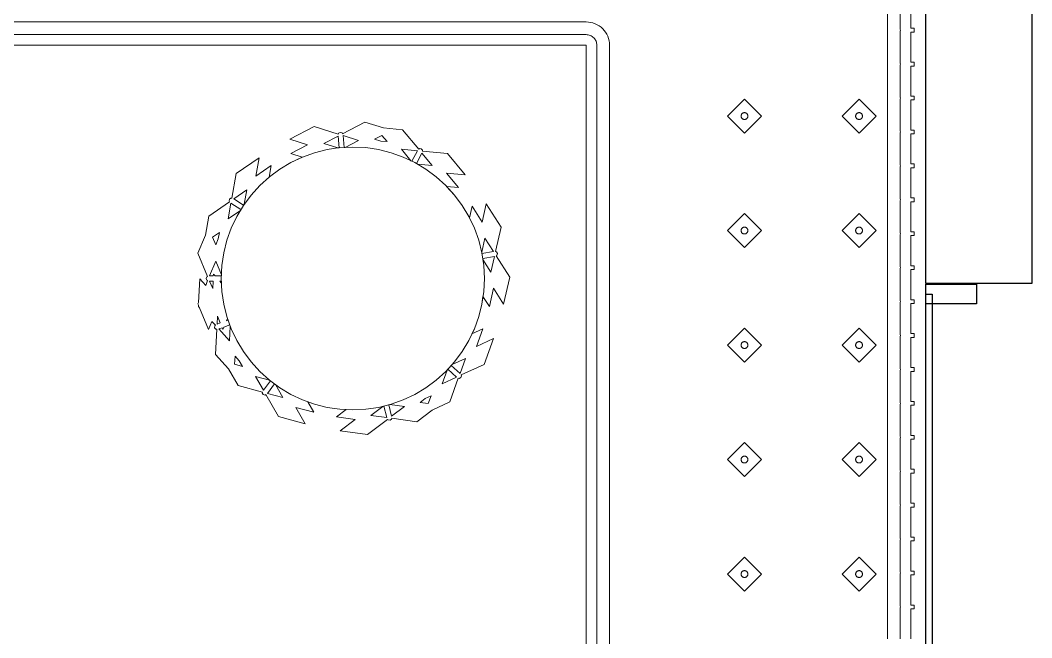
# Model space of a CAD drawing. Header units: metres. Extents: x 2172.2 to 2210.6, y 415.3 to 458.1.
# Drawn here: x 2208.178 to 2210.561, y 434.594 to 436.05 of the extents above; entities that cross this region are included whole.
import ezdxf

# ---------------------------------------------------------------- set-up
doc = ezdxf.new("R2010")
doc.units = ezdxf.units.M
for name, color, linetype, lineweight in [('NC_N1_BANQUETTES', 7, 'CONTINUOUS', 13), ('NC_N1_GLAZING', 7, 'CONTINUOUS', 13), ('NC_N1_PLANTS', 7, 'CONTINUOUS', 13), ('NC_N1_WALLS', 7, 'CONTINUOUS', 25)]:
    doc.layers.add(name, color=color, linetype=linetype, lineweight=lineweight)

# ---------------------------------------------------------------- blocks, each defined once
blk = doc.blocks.new('NC_N1_ARCHITECTURE')
at = {"layer": 'NC_N1_GLAZING', "linetype": 'CONTINUOUS', "lineweight": -2}
blk.add_lwpolyline([(20.32642, -3.945515), (20.31142, -3.945515), (20.31142, 1.404485), (20.32642, 1.404485)], close=True, dxfattribs=at)
at = {"layer": 'NC_N1_WALLS', "linetype": 'CONTINUOUS', "lineweight": -2}
for points in [[(20.31142, 2.791096), (20.56142, 2.791096), (20.56142, 1.429485), (20.31142, 1.429485)], [(20.431419, 1.427485), (20.431419, 1.381485), (20.31142, 1.381485), (20.31142, 1.427485)]]:
    blk.add_lwpolyline(points, close=True, dxfattribs=at)
blk = doc.blocks.new('NC_N1_TRIANGLE_L_BANQUETTE')
at = {"color": 0, "linetype": 'CONTINUOUS', "lineweight": -2}
for points in [[(0.8, 4.35), (0.8, 0.8), (4.35, 0.8)], [(0.035, 0.689), (0.035, 0.76), (0.027, 0.76), (0.027, 0.769), (0.035, 0.769), (0.035, 0.84), (0.027, 0.84), (0.027, 0.849), (0.035, 0.849), (0.035, 0.92), (0.027, 0.92), (0.027, 0.929), (0.035, 0.929), (0.035, 1), (0.027, 1), (0.027, 1.009), (0.035, 1.009), (0.035, 1.08), (0.027, 1.08), (0.027, 1.089), (0.035, 1.089), (0.035, 1.16), (0.027, 1.16), (0.027, 1.169), (0.035, 1.169), (0.035, 1.24), (0.027, 1.24), (0.027, 1.249), (0.035, 1.249), (0.035, 1.32), (0.027, 1.32), (0.027, 1.329), (0.035, 1.329), (0.035, 1.4), (0.027, 1.4), (0.027, 1.409), (0.035, 1.409), (0.035, 1.48), (0.027, 1.48), (0.027, 1.489), (0.035, 1.489), (0.035, 1.56), (0.027, 1.56), (0.027, 1.569), (0.035, 1.569), (0.035, 1.64), (0.027, 1.64), (0.027, 1.649), (0.035, 1.649), (0.035, 1.72), (0.027, 1.72), (0.027, 1.729), (0.035, 1.729), (0.035, 1.8), (0.027, 1.8), (0.027, 1.809), (0.035, 1.809), (0.035, 1.88), (0.027, 1.88), (0.027, 1.889), (0.035, 1.889), (0.035, 1.96), (0.027, 1.96), (0.027, 1.969), (0.035, 1.969), (0.035, 2.04), (0.027, 2.04), (0.027, 2.049), (0.035, 2.049), (0.035, 2.12), (0.027, 2.12), (0.027, 2.129), (0.035, 2.129), (0.035, 2.2)], [(0.775, 4.325), (0.775, 0.8), (0.7751, 0.7975), (0.7755, 0.7951), (0.7761, 0.7927), (0.7769, 0.7904), (0.778, 0.7882), (0.7792, 0.7861), (0.7807, 0.7841), (0.7823, 0.7823), (0.7841, 0.7807), (0.7861, 0.7792), (0.7882, 0.778), (0.7904, 0.7769), (0.7927, 0.7761), (0.7951, 0.7755), (0.7975, 0.7751), (0.8, 0.775), (4.325, 0.775)], [(0.06, 0.689), (0.06, 0.76), (0.0599, 0.7625), (0.0596, 0.7645), (0.0599, 0.7665), (0.06, 0.769), (0.06, 0.84), (0.0599, 0.8425), (0.0596, 0.8445), (0.0599, 0.8465), (0.06, 0.849), (0.06, 0.92), (0.0599, 0.9225), (0.0596, 0.9245), (0.0599, 0.9265), (0.06, 0.929), (0.06, 1), (0.0599, 1.0025), (0.0596, 1.0045), (0.0599, 1.0065), (0.06, 1.009), (0.06, 1.08), (0.0599, 1.0825), (0.0596, 1.0845), (0.0599, 1.0865), (0.06, 1.089), (0.06, 1.16), (0.0599, 1.1625), (0.0596, 1.1645), (0.0599, 1.1665), (0.06, 1.169), (0.06, 1.24), (0.0599, 1.2425), (0.0596, 1.2445), (0.0599, 1.2465), (0.06, 1.249), (0.06, 1.32), (0.0599, 1.3225), (0.0596, 1.3245), (0.0599, 1.3265), (0.06, 1.329), (0.06, 1.4), (0.0599, 1.4025), (0.0596, 1.4045), (0.0599, 1.4065), (0.06, 1.409), (0.06, 1.48), (0.0599, 1.4825), (0.0596, 1.4845), (0.0599, 1.4865), (0.06, 1.489), (0.06, 1.56), (0.0599, 1.5625), (0.0596, 1.5645), (0.0599, 1.5665), (0.06, 1.569), (0.06, 1.64), (0.0599, 1.6425), (0.0596, 1.6445), (0.0599, 1.6465), (0.06, 1.649), (0.06, 1.72), (0.0599, 1.7225), (0.0596, 1.7245), (0.0599, 1.7265), (0.06, 1.729), (0.06, 1.8), (0.0599, 1.8025), (0.0596, 1.8045), (0.0599, 1.8065), (0.06, 1.809), (0.06, 1.88), (0.0599, 1.8825), (0.0596, 1.8845), (0.0599, 1.8865), (0.06, 1.889), (0.06, 1.96), (0.0599, 1.9625), (0.0596, 1.9645), (0.0599, 1.9665), (0.06, 1.969), (0.06, 2.04), (0.0599, 2.0425), (0.0596, 2.0445), (0.0599, 2.0465), (0.06, 2.049), (0.06, 2.12), (0.0599, 2.1225), (0.0596, 2.1245), (0.0599, 2.1265), (0.06, 2.129), (0.06, 2.2)], [(0.745, 4.295), (0.745, 0.8), (0.7453, 0.7946), (0.7461, 0.7893), (0.7474, 0.784), (0.7492, 0.779), (0.7515, 0.7741), (0.7543, 0.7694), (0.7575, 0.7651), (0.7611, 0.7611), (0.7651, 0.7575), (0.7694, 0.7543), (0.7741, 0.7515), (0.779, 0.7492), (0.784, 0.7474), (0.7893, 0.7461), (0.7946, 0.7453), (0.8, 0.745), (4.295, 0.745)], [(0.09, 0.689), (0.09, 0.76), (0.0898, 0.7645), (0.09, 0.769), (0.09, 0.84), (0.0898, 0.8445), (0.09, 0.849), (0.09, 0.92), (0.0898, 0.9245), (0.09, 0.929), (0.09, 1), (0.0898, 1.0045), (0.09, 1.009), (0.09, 1.08), (0.0898, 1.0845), (0.09, 1.089), (0.09, 1.16), (0.0898, 1.1645), (0.09, 1.169), (0.09, 1.24), (0.0898, 1.2445), (0.09, 1.249), (0.09, 1.32), (0.0898, 1.3245), (0.09, 1.329), (0.09, 1.4), (0.0898, 1.4045), (0.09, 1.409), (0.09, 1.48), (0.0898, 1.4845), (0.09, 1.489), (0.09, 1.56), (0.0898, 1.5645), (0.09, 1.569), (0.09, 1.64), (0.0898, 1.6445), (0.09, 1.649), (0.09, 1.72), (0.0898, 1.7245), (0.09, 1.729), (0.09, 1.8), (0.0898, 1.8045), (0.09, 1.809), (0.09, 1.88), (0.0898, 1.8845), (0.09, 1.889), (0.09, 1.96), (0.0898, 1.9645), (0.09, 1.969), (0.09, 2.04), (0.0898, 2.0445), (0.09, 2.049), (0.09, 2.12), (0.0898, 2.1245), (0.09, 2.129), (0.09, 2.2)]]:
    blk.add_lwpolyline(points, dxfattribs=at)
for points in [[(0.157, 2.007), (0.197, 2.047), (0.157, 2.087), (0.117, 2.047)], [(0.427, 2.007), (0.467, 2.047), (0.427, 2.087), (0.387, 2.047)], [(0.165, 2.047), (0.165, 2.0462), (0.1648, 2.0454), (0.1647, 2.0447), (0.1644, 2.0439), (0.1641, 2.0432), (0.1637, 2.0426), (0.1632, 2.0419), (0.1627, 2.0413), (0.1621, 2.0408), (0.1614, 2.0403), (0.1608, 2.0399), (0.1601, 2.0396), (0.1593, 2.0393), (0.1586, 2.0392), (0.1578, 2.039), (0.157, 2.039), (0.1562, 2.039), (0.1554, 2.0392), (0.1547, 2.0393), (0.1539, 2.0396), (0.1532, 2.0399), (0.1526, 2.0403), (0.1519, 2.0408), (0.1513, 2.0413), (0.1508, 2.0419), (0.1503, 2.0426), (0.1499, 2.0432), (0.1496, 2.0439), (0.1493, 2.0447), (0.1492, 2.0454), (0.149, 2.0462), (0.149, 2.047), (0.149, 2.0478), (0.1492, 2.0486), (0.1493, 2.0493), (0.1496, 2.0501), (0.1499, 2.0508), (0.1503, 2.0514), (0.1508, 2.0521), (0.1513, 2.0527), (0.1519, 2.0532), (0.1526, 2.0537), (0.1532, 2.0541), (0.1539, 2.0544), (0.1547, 2.0547), (0.1554, 2.0548), (0.1562, 2.055), (0.157, 2.055), (0.1578, 2.055), (0.1586, 2.0548), (0.1593, 2.0547), (0.1601, 2.0544), (0.1608, 2.0541), (0.1614, 2.0537), (0.1621, 2.0532), (0.1627, 2.0527), (0.1632, 2.0521), (0.1637, 2.0514), (0.1641, 2.0508), (0.1644, 2.0501), (0.1647, 2.0493), (0.1648, 2.0486), (0.165, 2.0478)], [(0.435, 2.047), (0.435, 2.0462), (0.4348, 2.0454), (0.4347, 2.0447), (0.4344, 2.0439), (0.4341, 2.0432), (0.4337, 2.0426), (0.4332, 2.0419), (0.4327, 2.0413), (0.4321, 2.0408), (0.4314, 2.0403), (0.4308, 2.0399), (0.4301, 2.0396), (0.4293, 2.0393), (0.4286, 2.0392), (0.4278, 2.039), (0.427, 2.039), (0.4262, 2.039), (0.4254, 2.0392), (0.4247, 2.0393), (0.4239, 2.0396), (0.4232, 2.0399), (0.4226, 2.0403), (0.4219, 2.0408), (0.4213, 2.0413), (0.4208, 2.0419), (0.4203, 2.0426), (0.4199, 2.0432), (0.4196, 2.0439), (0.4193, 2.0447), (0.4192, 2.0454), (0.419, 2.0462), (0.419, 2.047), (0.419, 2.0478), (0.4192, 2.0486), (0.4193, 2.0493), (0.4196, 2.0501), (0.4199, 2.0508), (0.4203, 2.0514), (0.4208, 2.0521), (0.4213, 2.0527), (0.4219, 2.0532), (0.4226, 2.0537), (0.4232, 2.0541), (0.4239, 2.0544), (0.4247, 2.0547), (0.4254, 2.0548), (0.4262, 2.055), (0.427, 2.055), (0.4278, 2.055), (0.4286, 2.0548), (0.4293, 2.0547), (0.4301, 2.0544), (0.4308, 2.0541), (0.4314, 2.0537), (0.4321, 2.0532), (0.4327, 2.0527), (0.4332, 2.0521), (0.4337, 2.0514), (0.4341, 2.0508), (0.4344, 2.0501), (0.4347, 2.0493), (0.4348, 2.0486), (0.435, 2.0478)], [(0.157, 1.737), (0.197, 1.777), (0.157, 1.817), (0.117, 1.777)], [(0.427, 1.737), (0.467, 1.777), (0.427, 1.817), (0.387, 1.777)], [(0.165, 1.777), (0.165, 1.7762), (0.1648, 1.7754), (0.1647, 1.7747), (0.1644, 1.7739), (0.1641, 1.7732), (0.1637, 1.7726), (0.1632, 1.7719), (0.1627, 1.7713), (0.1621, 1.7708), (0.1614, 1.7703), (0.1608, 1.7699), (0.1601, 1.7696), (0.1593, 1.7693), (0.1586, 1.7692), (0.1578, 1.769), (0.157, 1.769), (0.1562, 1.769), (0.1554, 1.7692), (0.1547, 1.7693), (0.1539, 1.7696), (0.1532, 1.7699), (0.1526, 1.7703), (0.1519, 1.7708), (0.1513, 1.7713), (0.1508, 1.7719), (0.1503, 1.7726), (0.1499, 1.7732), (0.1496, 1.7739), (0.1493, 1.7747), (0.1492, 1.7754), (0.149, 1.7762), (0.149, 1.777), (0.149, 1.7778), (0.1492, 1.7786), (0.1493, 1.7793), (0.1496, 1.7801), (0.1499, 1.7808), (0.1503, 1.7814), (0.1508, 1.7821), (0.1513, 1.7827), (0.1519, 1.7832), (0.1526, 1.7837), (0.1532, 1.7841), (0.1539, 1.7844), (0.1547, 1.7847), (0.1554, 1.7848), (0.1562, 1.785), (0.157, 1.785), (0.1578, 1.785), (0.1586, 1.7848), (0.1593, 1.7847), (0.1601, 1.7844), (0.1608, 1.7841), (0.1614, 1.7837), (0.1621, 1.7832), (0.1627, 1.7827), (0.1632, 1.7821), (0.1637, 1.7814), (0.1641, 1.7808), (0.1644, 1.7801), (0.1647, 1.7793), (0.1648, 1.7786), (0.165, 1.7778)], [(0.435, 1.777), (0.435, 1.7762), (0.4348, 1.7754), (0.4347, 1.7747), (0.4344, 1.7739), (0.4341, 1.7732), (0.4337, 1.7726), (0.4332, 1.7719), (0.4327, 1.7713), (0.4321, 1.7708), (0.4314, 1.7703), (0.4308, 1.7699), (0.4301, 1.7696), (0.4293, 1.7693), (0.4286, 1.7692), (0.4278, 1.769), (0.427, 1.769), (0.4262, 1.769), (0.4254, 1.7692), (0.4247, 1.7693), (0.4239, 1.7696), (0.4232, 1.7699), (0.4226, 1.7703), (0.4219, 1.7708), (0.4213, 1.7713), (0.4208, 1.7719), (0.4203, 1.7726), (0.4199, 1.7732), (0.4196, 1.7739), (0.4193, 1.7747), (0.4192, 1.7754), (0.419, 1.7762), (0.419, 1.777), (0.419, 1.7778), (0.4192, 1.7786), (0.4193, 1.7793), (0.4196, 1.7801), (0.4199, 1.7808), (0.4203, 1.7814), (0.4208, 1.7821), (0.4213, 1.7827), (0.4219, 1.7832), (0.4226, 1.7837), (0.4232, 1.7841), (0.4239, 1.7844), (0.4247, 1.7847), (0.4254, 1.7848), (0.4262, 1.785), (0.427, 1.785), (0.4278, 1.785), (0.4286, 1.7848), (0.4293, 1.7847), (0.4301, 1.7844), (0.4308, 1.7841), (0.4314, 1.7837), (0.4321, 1.7832), (0.4327, 1.7827), (0.4332, 1.7821), (0.4337, 1.7814), (0.4341, 1.7808), (0.4344, 1.7801), (0.4347, 1.7793), (0.4348, 1.7786), (0.435, 1.7778)], [(0.157, 1.467), (0.197, 1.507), (0.157, 1.547), (0.117, 1.507)], [(0.427, 1.467), (0.467, 1.507), (0.427, 1.547), (0.387, 1.507)], [(0.165, 1.507), (0.165, 1.5062), (0.1648, 1.5054), (0.1647, 1.5047), (0.1644, 1.5039), (0.1641, 1.5032), (0.1637, 1.5026), (0.1632, 1.5019), (0.1627, 1.5013), (0.1621, 1.5008), (0.1614, 1.5003), (0.1608, 1.4999), (0.1601, 1.4996), (0.1593, 1.4993), (0.1586, 1.4992), (0.1578, 1.499), (0.157, 1.499), (0.1562, 1.499), (0.1554, 1.4992), (0.1547, 1.4993), (0.1539, 1.4996), (0.1532, 1.4999), (0.1526, 1.5003), (0.1519, 1.5008), (0.1513, 1.5013), (0.1508, 1.5019), (0.1503, 1.5026), (0.1499, 1.5032), (0.1496, 1.5039), (0.1493, 1.5047), (0.1492, 1.5054), (0.149, 1.5062), (0.149, 1.507), (0.149, 1.5078), (0.1492, 1.5086), (0.1493, 1.5093), (0.1496, 1.5101), (0.1499, 1.5108), (0.1503, 1.5114), (0.1508, 1.5121), (0.1513, 1.5127), (0.1519, 1.5132), (0.1526, 1.5137), (0.1532, 1.5141), (0.1539, 1.5144), (0.1547, 1.5147), (0.1554, 1.5148), (0.1562, 1.515), (0.157, 1.515), (0.1578, 1.515), (0.1586, 1.5148), (0.1593, 1.5147), (0.1601, 1.5144), (0.1608, 1.5141), (0.1614, 1.5137), (0.1621, 1.5132), (0.1627, 1.5127), (0.1632, 1.5121), (0.1637, 1.5114), (0.1641, 1.5108), (0.1644, 1.5101), (0.1647, 1.5093), (0.1648, 1.5086), (0.165, 1.5078)], [(0.435, 1.507), (0.435, 1.5062), (0.4348, 1.5054), (0.4347, 1.5047), (0.4344, 1.5039), (0.4341, 1.5032), (0.4337, 1.5026), (0.4332, 1.5019), (0.4327, 1.5013), (0.4321, 1.5008), (0.4314, 1.5003), (0.4308, 1.4999), (0.4301, 1.4996), (0.4293, 1.4993), (0.4286, 1.4992), (0.4278, 1.499), (0.427, 1.499), (0.4262, 1.499), (0.4254, 1.4992), (0.4247, 1.4993), (0.4239, 1.4996), (0.4232, 1.4999), (0.4226, 1.5003), (0.4219, 1.5008), (0.4213, 1.5013), (0.4208, 1.5019), (0.4203, 1.5026), (0.4199, 1.5032), (0.4196, 1.5039), (0.4193, 1.5047), (0.4192, 1.5054), (0.419, 1.5062), (0.419, 1.507), (0.419, 1.5078), (0.4192, 1.5086), (0.4193, 1.5093), (0.4196, 1.5101), (0.4199, 1.5108), (0.4203, 1.5114), (0.4208, 1.5121), (0.4213, 1.5127), (0.4219, 1.5132), (0.4226, 1.5137), (0.4232, 1.5141), (0.4239, 1.5144), (0.4247, 1.5147), (0.4254, 1.5148), (0.4262, 1.515), (0.427, 1.515), (0.4278, 1.515), (0.4286, 1.5148), (0.4293, 1.5147), (0.4301, 1.5144), (0.4308, 1.5141), (0.4314, 1.5137), (0.4321, 1.5132), (0.4327, 1.5127), (0.4332, 1.5121), (0.4337, 1.5114), (0.4341, 1.5108), (0.4344, 1.5101), (0.4347, 1.5093), (0.4348, 1.5086), (0.435, 1.5078)], [(0.157, 1.197), (0.197, 1.237), (0.157, 1.277), (0.117, 1.237)], [(0.427, 1.197), (0.467, 1.237), (0.427, 1.277), (0.387, 1.237)], [(0.165, 1.237), (0.165, 1.2362), (0.1648, 1.2354), (0.1647, 1.2347), (0.1644, 1.2339), (0.1641, 1.2332), (0.1637, 1.2326), (0.1632, 1.2319), (0.1627, 1.2313), (0.1621, 1.2308), (0.1614, 1.2303), (0.1608, 1.2299), (0.1601, 1.2296), (0.1593, 1.2293), (0.1586, 1.2292), (0.1578, 1.229), (0.157, 1.229), (0.1562, 1.229), (0.1554, 1.2292), (0.1547, 1.2293), (0.1539, 1.2296), (0.1532, 1.2299), (0.1526, 1.2303), (0.1519, 1.2308), (0.1513, 1.2313), (0.1508, 1.2319), (0.1503, 1.2326), (0.1499, 1.2332), (0.1496, 1.2339), (0.1493, 1.2347), (0.1492, 1.2354), (0.149, 1.2362), (0.149, 1.237), (0.149, 1.2378), (0.1492, 1.2386), (0.1493, 1.2393), (0.1496, 1.2401), (0.1499, 1.2408), (0.1503, 1.2414), (0.1508, 1.2421), (0.1513, 1.2427), (0.1519, 1.2432), (0.1526, 1.2437), (0.1532, 1.2441), (0.1539, 1.2444), (0.1547, 1.2447), (0.1554, 1.2448), (0.1562, 1.245), (0.157, 1.245), (0.1578, 1.245), (0.1586, 1.2448), (0.1593, 1.2447), (0.1601, 1.2444), (0.1608, 1.2441), (0.1614, 1.2437), (0.1621, 1.2432), (0.1627, 1.2427), (0.1632, 1.2421), (0.1637, 1.2414), (0.1641, 1.2408), (0.1644, 1.2401), (0.1647, 1.2393), (0.1648, 1.2386), (0.165, 1.2378)], [(0.435, 1.237), (0.435, 1.2362), (0.4348, 1.2354), (0.4347, 1.2347), (0.4344, 1.2339), (0.4341, 1.2332), (0.4337, 1.2326), (0.4332, 1.2319), (0.4327, 1.2313), (0.4321, 1.2308), (0.4314, 1.2303), (0.4308, 1.2299), (0.4301, 1.2296), (0.4293, 1.2293), (0.4286, 1.2292), (0.4278, 1.229), (0.427, 1.229), (0.4262, 1.229), (0.4254, 1.2292), (0.4247, 1.2293), (0.4239, 1.2296), (0.4232, 1.2299), (0.4226, 1.2303), (0.4219, 1.2308), (0.4213, 1.2313), (0.4208, 1.2319), (0.4203, 1.2326), (0.4199, 1.2332), (0.4196, 1.2339), (0.4193, 1.2347), (0.4192, 1.2354), (0.419, 1.2362), (0.419, 1.237), (0.419, 1.2378), (0.4192, 1.2386), (0.4193, 1.2393), (0.4196, 1.2401), (0.4199, 1.2408), (0.4203, 1.2414), (0.4208, 1.2421), (0.4213, 1.2427), (0.4219, 1.2432), (0.4226, 1.2437), (0.4232, 1.2441), (0.4239, 1.2444), (0.4247, 1.2447), (0.4254, 1.2448), (0.4262, 1.245), (0.427, 1.245), (0.4278, 1.245), (0.4286, 1.2448), (0.4293, 1.2447), (0.4301, 1.2444), (0.4308, 1.2441), (0.4314, 1.2437), (0.4321, 1.2432), (0.4327, 1.2427), (0.4332, 1.2421), (0.4337, 1.2414), (0.4341, 1.2408), (0.4344, 1.2401), (0.4347, 1.2393), (0.4348, 1.2386), (0.435, 1.2378)], [(0.157, 0.927), (0.197, 0.967), (0.157, 1.007), (0.117, 0.967)], [(0.427, 0.927), (0.467, 0.967), (0.427, 1.007), (0.387, 0.967)], [(0.165, 0.967), (0.165, 0.9662), (0.1648, 0.9654), (0.1647, 0.9647), (0.1644, 0.9639), (0.1641, 0.9632), (0.1637, 0.9626), (0.1632, 0.9619), (0.1627, 0.9613), (0.1621, 0.9608), (0.1614, 0.9603), (0.1608, 0.9599), (0.1601, 0.9596), (0.1593, 0.9593), (0.1586, 0.9592), (0.1578, 0.959), (0.157, 0.959), (0.1562, 0.959), (0.1554, 0.9592), (0.1547, 0.9593), (0.1539, 0.9596), (0.1532, 0.9599), (0.1526, 0.9603), (0.1519, 0.9608), (0.1513, 0.9613), (0.1508, 0.9619), (0.1503, 0.9626), (0.1499, 0.9632), (0.1496, 0.9639), (0.1493, 0.9647), (0.1492, 0.9654), (0.149, 0.9662), (0.149, 0.967), (0.149, 0.9678), (0.1492, 0.9686), (0.1493, 0.9693), (0.1496, 0.9701), (0.1499, 0.9708), (0.1503, 0.9714), (0.1508, 0.9721), (0.1513, 0.9727), (0.1519, 0.9732), (0.1526, 0.9737), (0.1532, 0.9741), (0.1539, 0.9744), (0.1547, 0.9747), (0.1554, 0.9748), (0.1562, 0.975), (0.157, 0.975), (0.1578, 0.975), (0.1586, 0.9748), (0.1593, 0.9747), (0.1601, 0.9744), (0.1608, 0.9741), (0.1614, 0.9737), (0.1621, 0.9732), (0.1627, 0.9727), (0.1632, 0.9721), (0.1637, 0.9714), (0.1641, 0.9708), (0.1644, 0.9701), (0.1647, 0.9693), (0.1648, 0.9686), (0.165, 0.9678)], [(0.435, 0.967), (0.435, 0.9662), (0.4348, 0.9654), (0.4347, 0.9647), (0.4344, 0.9639), (0.4341, 0.9632), (0.4337, 0.9626), (0.4332, 0.9619), (0.4327, 0.9613), (0.4321, 0.9608), (0.4314, 0.9603), (0.4308, 0.9599), (0.4301, 0.9596), (0.4293, 0.9593), (0.4286, 0.9592), (0.4278, 0.959), (0.427, 0.959), (0.4262, 0.959), (0.4254, 0.9592), (0.4247, 0.9593), (0.4239, 0.9596), (0.4232, 0.9599), (0.4226, 0.9603), (0.4219, 0.9608), (0.4213, 0.9613), (0.4208, 0.9619), (0.4203, 0.9626), (0.4199, 0.9632), (0.4196, 0.9639), (0.4193, 0.9647), (0.4192, 0.9654), (0.419, 0.9662), (0.419, 0.967), (0.419, 0.9678), (0.4192, 0.9686), (0.4193, 0.9693), (0.4196, 0.9701), (0.4199, 0.9708), (0.4203, 0.9714), (0.4208, 0.9721), (0.4213, 0.9727), (0.4219, 0.9732), (0.4226, 0.9737), (0.4232, 0.9741), (0.4239, 0.9744), (0.4247, 0.9747), (0.4254, 0.9748), (0.4262, 0.975), (0.427, 0.975), (0.4278, 0.975), (0.4286, 0.9748), (0.4293, 0.9747), (0.4301, 0.9744), (0.4308, 0.9741), (0.4314, 0.9737), (0.4321, 0.9732), (0.4327, 0.9727), (0.4332, 0.9721), (0.4337, 0.9714), (0.4341, 0.9708), (0.4344, 0.9701), (0.4347, 0.9693), (0.4348, 0.9686), (0.435, 0.9678)]]:
    blk.add_lwpolyline(points, close=True, dxfattribs=at)
blk = doc.blocks.new('NC_N1_PLANTER')
at = {"color": 0, "linetype": 'CONTINUOUS', "lineweight": -2}
for points in [[(-0.314582, -0.176177), (-0.34944, -0.121314), (-0.336246, -0.063287), (-0.338237, -0.062792), (-0.340588, -0.058893), (-0.339683, -0.054431), (-0.337973, -0.053296), (-0.369886, -0.003068), (-0.355475, 0.060314), (-0.331772, 0.023007), (-0.321972, 0.066107), (-0.30676, 0.042164), (-0.304043, 0.060478), (-0.296652, 0.089988), (-0.286403, 0.118632), (-0.280823, 0.13043), (-0.30658, 0.118511), (-0.291515, 0.160064), (-0.331628, 0.141502), (-0.309474, 0.20261), (-0.255468, 0.227602), (-0.256292, 0.22948), (-0.254641, 0.233723), (-0.250554, 0.235732), (-0.248612, 0.235071), (-0.22833, 0.291016), (-0.18698, 0.310151), (-0.150749, 0.337787), (-0.091788, 0.329601), (-0.091462, 0.331547), (-0.087769, 0.334189), (-0.083255, 0.333702), (-0.082014, 0.332167), (-0.034685, 0.368269), (0.029698, 0.35933), (-0.005446, 0.332524), (0.038334, 0.326445), (0.015759, 0.309226), (0.030385, 0.308507), (0.060478, 0.304043), (0.089988, 0.296652), (0.105943, 0.290943), (0.091863, 0.31559), (0.134551, 0.304134), (0.112627, 0.342513), (0.175406, 0.325665), (0.204933, 0.273978), (0.206673, 0.274908), (0.21102, 0.273598), (0.213392, 0.269726), (0.212934, 0.267806), (0.270427, 0.252378), (0.293029, 0.212813), (0.32366, 0.17908), (0.320546, 0.119665), (0.322646, 0.119524), (0.325649, 0.11609), (0.325495, 0.111531), (0.323958, 0.110094), (0.332125, 0.1011), (0.34, 0.12), (0.361231, 0.069046), (0.363954, 0.066047), (0.363789, 0.062905), (0.365, 0.06), (0.363441, 0.056259), (0.360553, 0.001136), (0.346789, 0.016294), (0.342105, 0.005053), (0.343905, 0.004243), (0.345522, 0), (0.343905, -0.004243), (0.342105, -0.005053), (0.365, -0.06), (0.347475, -0.102059), (0.339471, -0.146917), (0.290523, -0.180738), (0.291693, -0.182487), (0.290809, -0.186962), (0.287104, -0.189624), (0.285028, -0.189285), (0.274576, -0.247856), (0.2211, -0.284806), (0.228864, -0.241294), (0.192501, -0.26642), (0.1974, -0.238964), (0.196662, -0.239633), (0.172227, -0.257756), (0.146133, -0.273396), (0.119186, -0.286141), (0.145726, -0.294619), (0.106529, -0.315045), (0.148633, -0.328494), (0.09099, -0.358533), (0.034315, -0.34043), (0.033645, -0.342424), (0.029562, -0.344457), (0.025191, -0.34315), (0.024191, -0.341299), (-0.02857, -0.368794), (-0.071975, -0.354929), (-0.117352, -0.35079), (-0.155242, -0.304904), (-0.15685, -0.306178), (-0.161374, -0.305659), (-0.164354, -0.302216), (-0.164209, -0.30017), (-0.223471, -0.294764), (-0.264858, -0.244643), (-0.220841, -0.248658), (-0.248984, -0.214576), (-0.22109, -0.217121), (-0.239633, -0.196662), (-0.257756, -0.172227), (-0.273396, -0.146133), (-0.274861, -0.143036), (-0.281079, -0.170384), (-0.304783, -0.133077)], [(-0.304043, 0.060478), (-0.296652, 0.089988), (-0.286403, 0.118632), (-0.273396, 0.146133), (-0.257756, 0.172227), (-0.239633, 0.196662), (-0.219203, 0.219203), (-0.196662, 0.239633), (-0.172227, 0.257756), (-0.146133, 0.273396), (-0.118632, 0.286403), (-0.089988, 0.296652), (-0.060478, 0.304043), (-0.030385, 0.308507), (0, 0.31), (0.030385, 0.308507), (0.060478, 0.304043), (0.089988, 0.296652), (0.118632, 0.286403), (0.146133, 0.273396), (0.172227, 0.257756), (0.196662, 0.239633), (0.219203, 0.219203), (0.239633, 0.196662), (0.257756, 0.172227), (0.273396, 0.146133), (0.286403, 0.118632), (0.296652, 0.089988), (0.304043, 0.060478), (0.308507, 0.030385), (0.31, 0), (0.308507, -0.030385), (0.304043, -0.060478), (0.296652, -0.089988), (0.286403, -0.118632), (0.273396, -0.146133), (0.257756, -0.172227), (0.239633, -0.196662), (0.219203, -0.219203), (0.196662, -0.239633), (0.172227, -0.257756), (0.146133, -0.273396), (0.118632, -0.286403), (0.089988, -0.296652), (0.060478, -0.304043), (0.030385, -0.308507), (0, -0.31), (-0.030385, -0.308507), (-0.060478, -0.304043), (-0.089988, -0.296652), (-0.118632, -0.286403), (-0.146133, -0.273396), (-0.172227, -0.257756), (-0.196662, -0.239633), (-0.219203, -0.219203), (-0.239633, -0.196662), (-0.257756, -0.172227), (-0.273396, -0.146133), (-0.286403, -0.118632), (-0.296652, -0.089988), (-0.304043, -0.060478), (-0.308507, -0.030385), (-0.31, 0), (-0.308507, 0.030385)], [(-0.091535, 0.324905), (-0.12151, 0.302042), (-0.087386, 0.297304), (-0.084477, 0.298032)], [(-0.072835, 0.300948), (-0.070392, 0.30156), (-0.042586, 0.322769), (-0.079928, 0.327954)], [(-0.170679, 0.283112), (-0.15865, 0.292287), (-0.177811, 0.294948), (-0.184405, 0.276761)], [(0.18234, 0.250255), (0.184312, 0.248793), (0.20137, 0.27091), (0.164959, 0.280681)], [(0.229573, 0.230846), (0.210872, 0.263581), (0.193952, 0.241643), (0.196566, 0.239704)], [(-0.244585, 0.232638), (-0.224083, 0.213819), (-0.222168, 0.215932), (-0.210371, 0.24847)], [(-0.232141, 0.204928), (-0.252699, 0.223798), (-0.265549, 0.188355), (-0.23388, 0.20301)], [(0.267482, 0.194261), (0.277651, 0.183062), (0.278664, 0.20238), (0.259979, 0.207395)], [(0.307649, 0.116043), (0.315889, 0.11898), (0.290546, 0.146891), (0.288725, 0.112142), (0.289628, 0.109619), (0.303776, 0.114662), (0.306, 0.12)], [(0.295485, 0.094765), (0.297542, 0.099701), (0.293671, 0.098321), (0.29459, 0.095751)], [(0.319918, 0.107677), (0.31227, 0.104951), (0.318937, 0.088952)], [(0.309578, 0.008587), (0.309705, 0.006), (0.313744, 0.006), (0.310149, 0.009959)], [(0.32938, 0.006), (0.3375, 0.006), (0.330287, 0.023311)], [(-0.306067, -0.046834), (-0.306424, -0.044428), (-0.325228, -0.014831), (-0.333587, -0.051593)], [(0.32464, -0.006), (0.309705, -0.006), (0.309578, -0.008587), (0.323, -0.0408), (0.3375, -0.006), (0.328751, -0.006), (0.328527, -0.010281)], [(-0.303717, -0.061779), (-0.304043, -0.060478), (-0.304306, -0.058708), (-0.331542, -0.063418), (-0.311325, -0.095238)], [(0.33044, -0.097057), (0.323, -0.0792), (0.317182, -0.093164), (0.314525, -0.108055)], [(0.264914, -0.160285), (0.263661, -0.162376), (0.287137, -0.177468), (0.293759, -0.140353)], [(0.249631, -0.208993), (0.280647, -0.187562), (0.257445, -0.172646), (0.255695, -0.175005)], [(-0.152218, -0.269749), (-0.186882, -0.266587), (-0.162878, -0.295657), (-0.149925, -0.271123)], [(-0.139269, -0.276642), (-0.152266, -0.301259), (-0.114722, -0.304684), (-0.136985, -0.277723)], [(-0.013033, -0.325306), (0.02288, -0.336777), (0.020496, -0.308993), (0.018039, -0.309114)], [(0.06827, -0.318328), (0.035259, -0.307784), (0.032472, -0.308197), (0.034836, -0.335751)], [(-0.0657, -0.323987), (-0.080764, -0.322613), (-0.068447, -0.33753), (-0.051291, -0.328589)]]:
    blk.add_lwpolyline(points, close=True, dxfattribs=at)

msp = doc.modelspace()

# ---------------------------------------------------------------- block references
at = {"layer": 'NC_N1_BANQUETTES', "linetype": 'CONTINUOUS', "rotation": -180}
msp.add_blockref('NC_N1_TRIANGLE_L_BANQUETTE', (2210.3114, 436.7911), dxfattribs=at)
at = {"layer": 'NC_N1_PLANTS', "linetype": 'CONTINUOUS', "rotation": -180}
msp.add_blockref('NC_N1_PLANTER', (2208.9614, 435.4411), dxfattribs=at)
at = {"layer": 'NC_N1_WALLS'}
msp.add_blockref('NC_N1_ARCHITECTURE', (2190, 434), dxfattribs=at)

doc.saveas('drawing.dxf')
